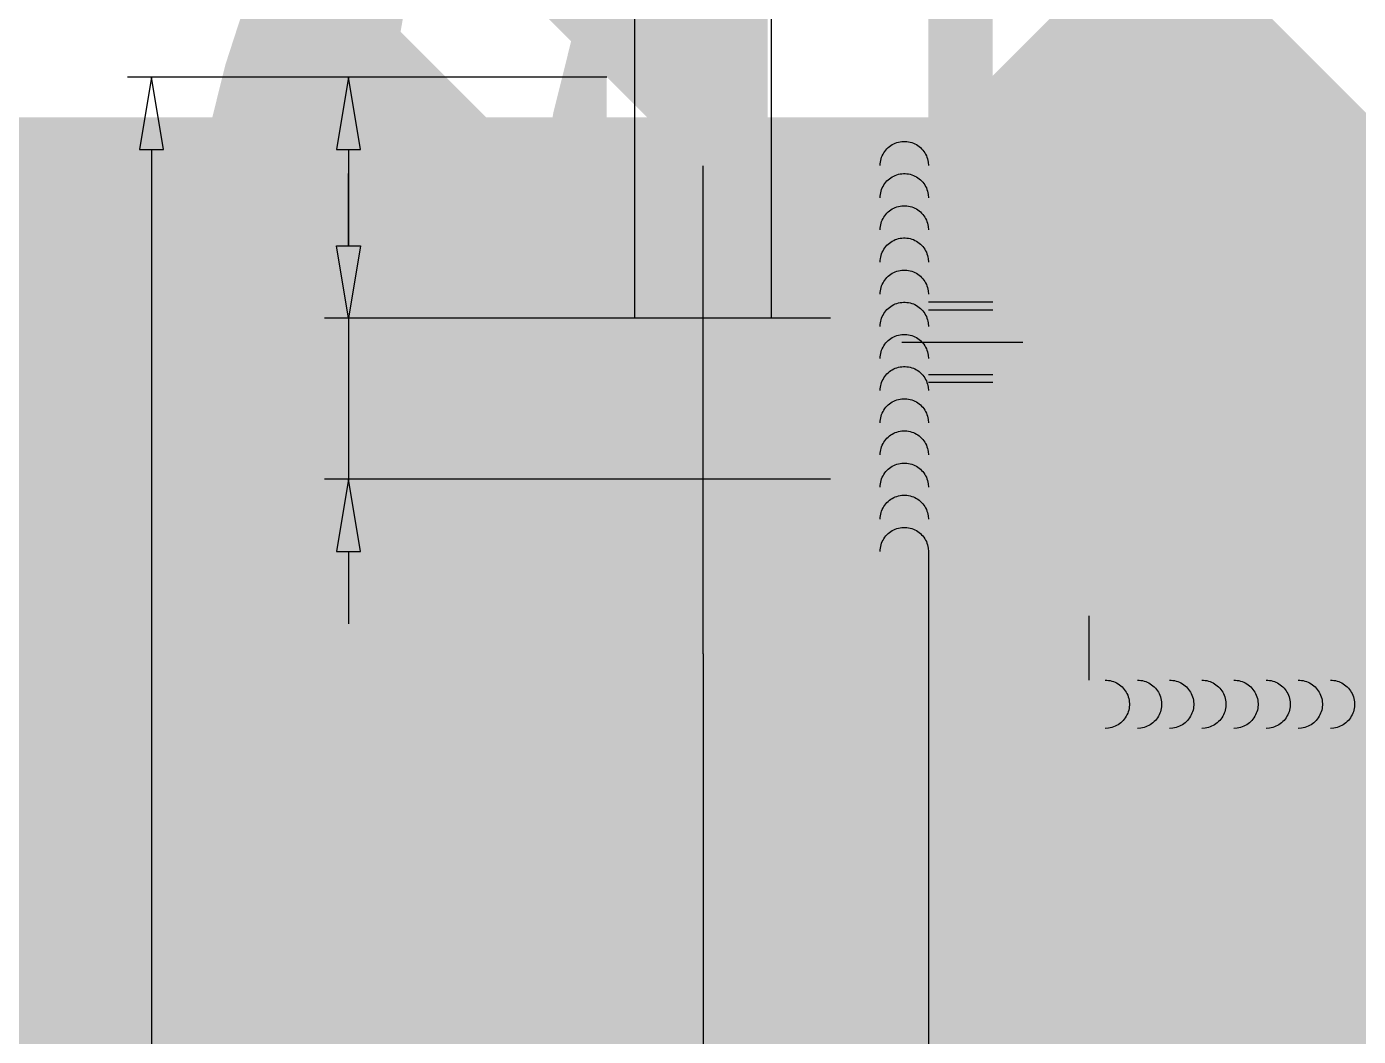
# Model space of a CAD drawing. Extents: x -0.42 to 4.47, y 1.12 to 4.63.
# Drawn here: x 0.091 to 0.605, y 3.556 to 3.946 of the extents above; entities that cross this region are included whole.
import ezdxf

# ---------------------------------------------------------------- set-up
doc = ezdxf.new("R2010")
doc.units = 0
doc.linetypes.add('1', pattern=[50.799999713897705, 31.75, -6.349999904632568, 6.349999904632568, -6.349999904632568])
doc.linetypes.add('2', pattern=[15, 12, -3])
doc.layers.get('0').update_dxf_attribs({"linetype": 'CONTINUOUS'})

msp = doc.modelspace()

# ---------------------------------------------------------------- linework, layer by layer
at = {"color": 7, "const_width": 1.4149999618530273}
for points in [[(0.3148207518125048, 3.926234479933015), (0.28376241604284047, 3.895176144163358)], [(0.998104138745127, 3.926234479933015), (0.3148207518125048, 3.926234479933015)], [(0.998104138745127, 3.926234479933015), (1.0291624745148056, 3.895176144163358)], [(0.4390540948911692, 3.910705312048279), (0.43905409489121183, 3.742990298892252)], [(0.4390540948911692, 3.910705312048279), (0.46390076350689924, 3.9107053120481936)], [(0.46390076350689924, 3.9107053120481936), (0.463900763506949, 3.742990298892167)], [(0.8490241270507752, 3.9107053120481936), (0.8490241270507752, 3.742990298892252)], [(0.8738707956665124, 3.9107053120481936), (0.8490241270507752, 3.9107053120481936)], [(0.8738707956664626, 3.9107053120481936), (0.8738707956665124, 3.742990298892252)], [(0.28376241604280494, 3.4914177791578425), (0.28376241604284047, 3.895176144163358)], [(1.0291624745149122, 3.491417779157871), (1.0291624745148056, 3.895176144163358)], [(0.3784903401402957, 3.8330594726241145), (0.37842603316322254, 3.8349010145856113), (0.378233420275194, 3.8367335847893003), (0.37791344633944135, 3.838548254981106), (0.3774676663816692, 3.8403361842845385), (0.3768982500329727, 3.8420886627044553), (0.37620797560592933, 3.8437971516688094), (0.37540020491800874, 3.8454533273471583), (0.37447887292471194, 3.8470491221180794), (0.37344846846689705, 3.848576760112593), (0.37231401057513835, 3.8500287986815067), (0.37108102773602525, 3.8513981661603367), (0.36975552531072964, 3.852678187786367), (0.36834396183930807, 3.8538626301280203), (0.36685321497829193, 3.8549457203375113), (0.36529054743818534, 3.8559221846562366), (0.3636635714400285, 3.856787263224618), (0.36198021317196094, 3.8575367426634557), (0.3602486750243017, 3.8581669708838433), (0.3584773926412339, 3.8586748778207607), (0.35667499456415186, 3.8590579887618617), (0.3548502628007171, 3.8593144376763178), (0.3530120870070519, 3.8594429775816224), (0.3511694224650981, 3.8594429775816224), (0.3493312466714329, 3.8593144376763178), (0.347506514907991, 3.8590579887618617), (0.34570411683091606, 3.8586748778207607), (0.3439328344478483, 3.8581669708838433), (0.34220129630018903, 3.8575367426634557), (0.3405179380321215, 3.856787263224618), (0.3388909620339646, 3.8559221846562366), (0.33732829449385804, 3.8549457203375113), (0.3358375476328419, 3.8538626301280203), (0.33442598416142033, 3.852678187786367), (0.3331004817361247, 3.8513981661603367), (0.3318674988970116, 3.8500287986815067), (0.3307330410052529, 3.848576760112593), (0.32970263654743803, 3.8470491221180794), (0.32878130455414123, 3.8454533273471583), (0.32797353386622063, 3.8437971516688094), (0.32728325943917724, 3.8420886627044553), (0.3267138430904808, 3.8403361842845385), (0.3262680631327086, 3.838548254981106), (0.32594808919695595, 3.8367335847893003), (0.32569116933185427, 3.8330594726241145)], [(0.9344345504168459, 3.833059472623276), (0.9344988573939119, 3.834901014584773), (0.9346914702819404, 3.836733584788462), (0.9350114442176931, 3.8385482549802674), (0.9354572241754653, 3.8403361842837), (0.9360266405241617, 3.842088662703617), (0.9367169149512051, 3.843797151667971), (0.9375246856391257, 3.84545332734632), (0.9384460176324225, 3.847049122117241), (0.9394764220902374, 3.8485767601117686), (0.9406108799819961, 3.8500287986806683), (0.9418438628211092, 3.8513981661594983), (0.9431693652464048, 3.8526781877855285), (0.9445809287178264, 3.853862630127182), (0.9460716755788425, 3.854945720336673), (0.9476343431189491, 3.8559221846554124), (0.949261319117106, 3.8567872632237794), (0.9509446773851735, 3.8575367426626173), (0.9526762155328328, 3.858166970883005), (0.9544474979159077, 3.8586748778199222), (0.9562498959929826, 3.8590579887610232), (0.9580746277564174, 3.8593144376754793), (0.9599128035500826, 3.859442977580784), (0.9617554680920364, 3.859442977580784), (0.9635936438857016, 3.8593144376754793), (0.9654183756491435, 3.8590579887610232), (0.9672207737262184, 3.8586748778199222), (0.9689920561092862, 3.858166970883005), (0.9707235942569454, 3.8575367426626173), (0.972406952525013, 3.8567872632237794), (0.9740339285231698, 3.8559221846554124), (0.9755965960632764, 3.854945720336673), (0.9770873429242926, 3.853862630127182), (0.9784989063957141, 3.8526781877855285), (0.9798244088210097, 3.8513981661594983), (0.9810573916601228, 3.8500287986806683), (0.9821918495518887, 3.8485767601117686), (0.9832222540096964, 3.847049122117241), (0.9841435860029932, 3.84545332734632), (0.9849513566909138, 3.843797151667971), (0.9856416311179572, 3.842088662703617), (0.9862110474666608, 3.8403361842837), (0.9866568274244258, 3.8385482549802674), (0.9869768013601785, 3.836733584788462), (0.9872337212252802, 3.833059472623276)], [(0.32569116933185427, 3.8330594726241145), (0.32569116933185427, 3.7709428010847716)], [(0.3784903401402957, 3.7709428010847716), (0.3784903401402957, 3.8330594726241145)], [(0.9344345504166753, 3.7709428010840043), (0.9344345504168459, 3.833059472623347)], [(0.9872337212252802, 3.833059472623191), (0.9872337212251097, 3.770942801083862)], [(0.463900763506949, 3.786471968969522), (0.43905409489125446, 3.7864719689693374)], [(0.8738707956665124, 3.786471968969252), (0.8490241270507752, 3.786471968969252)], [(0.3784903401402957, 3.7709428010847716), (0.37842603316322254, 3.769101259123275), (0.378233420275194, 3.7672686889195717), (0.37791344633944135, 3.7654540187277803), (0.3774676663816692, 3.7636660894243477), (0.3768982500329727, 3.761913611004431), (0.37620797560592933, 3.7602051220400767), (0.37540020491800874, 3.758548946361728), (0.37447887292471194, 3.756953151590807), (0.37344846846689705, 3.755425513596279), (0.37231401057513835, 3.7539734750273652), (0.37108102773602525, 3.7526041075485495), (0.36975552531072964, 3.751324085922519), (0.36834396183930807, 3.750139643580866), (0.36685321497829193, 3.749056553371375), (0.36529054743818534, 3.7480800890526353), (0.3636635714400285, 3.7472150104842683), (0.36198021317196094, 3.7464655310454305), (0.3602486750243017, 3.745835302825043), (0.3584773926412339, 3.7453273958881255), (0.35667499456415186, 3.7449442849470245), (0.3548502628007171, 3.7446878360325684), (0.3530120870070519, 3.744559296127264), (0.3511694224650981, 3.744559296127264), (0.3493312466714329, 3.7446878360325684), (0.347506514907991, 3.7449442849470245), (0.34570411683091606, 3.7453273958881255), (0.3439328344478483, 3.745835302825043), (0.34220129630018903, 3.7464655310454305), (0.3405179380321215, 3.7472150104842683), (0.3388909620339646, 3.7480800890526353), (0.33732829449385804, 3.749056553371375), (0.3358375476328419, 3.750139643580866), (0.33442598416142033, 3.751324085922519), (0.3331004817361247, 3.7526041075485495), (0.3318674988970116, 3.7539734750273652), (0.3307330410052529, 3.755425513596279), (0.32970263654743803, 3.756953151590807), (0.32878130455414123, 3.758548946361728), (0.32797353386622063, 3.7602051220400767), (0.32728325943917724, 3.761913611004431), (0.3267138430904808, 3.7636660894243477), (0.3262680631327086, 3.7654540187277803), (0.32594808919695595, 3.7672686889195717), (0.32569116933185427, 3.7709428010847716)], [(0.9344345504166753, 3.770942801083933), (0.9344988573937485, 3.7691012591224364), (0.9346914702817699, 3.7672686889187474), (0.9350114442175226, 3.765454018726942), (0.9354572241752948, 3.763666089423509), (0.9360266405239912, 3.7619136110035925), (0.9367169149510346, 3.7602051220392383), (0.9375246856389623, 3.7585489463608894), (0.938446017632252, 3.7569531515899683), (0.9394764220900669, 3.755425513595455), (0.9406108799818327, 3.753973475026541), (0.9418438628209387, 3.752604107547711), (0.9431693652462414, 3.7513240859216808), (0.9445809287176559, 3.7501396435800274), (0.946071675578672, 3.7490565533705364), (0.9476343431187857, 3.748080089051811), (0.9492613191169355, 3.74721501048343), (0.950944677385003, 3.746465531044592), (0.9526762155326622, 3.7458353028242044), (0.9544474979157371, 3.745327395887287), (0.9562498959928121, 3.744944284946186), (0.958074627756254, 3.74468783603173), (0.959912803549912, 3.7445592961264254), (0.9617554680918659, 3.7445592961264254), (0.963593643885531, 3.74468783603173), (0.9654183756489729, 3.744944284946186), (0.9672207737260479, 3.745327395887287), (0.9689920561091157, 3.7458353028242044), (0.9707235942567749, 3.746465531044592), (0.9724069525248424, 3.74721501048343), (0.9740339285229993, 3.748080089051811), (0.9755965960631059, 3.7490565533705364), (0.977087342924122, 3.7501396435800274), (0.9784989063955436, 3.7513240859216808), (0.9798244088208463, 3.752604107547711), (0.9810573916599523, 3.753973475026541), (0.9821918495517181, 3.755425513595455), (0.9832222540095259, 3.7569531515899683), (0.9841435860028227, 3.7585489463608894), (0.9849513566907433, 3.7602051220392383), (0.9856416311177867, 3.7619136110035925), (0.9862110474664902, 3.763666089423509), (0.9866568274242624, 3.765454018726942), (0.986976801360008, 3.7672686889187474), (0.9872337212251097, 3.770942801083933)], [(0.43905409489121183, 3.742990298892252), (0.43917514401557156, 3.739523867073629), (0.43953770788376545, 3.7360743228340993), (0.4401400122855179, 3.7326584734097565), (0.44097913081056817, 3.7292929586863437), (0.4420509700388777, 3.725994176039606), (0.44335031100800393, 3.7227781977708787), (0.4448708210609098, 3.7196606896533524), (0.4466050923513549, 3.716656842066641), (0.4485446773873534, 3.7137812885430748), (0.4506801275365575, 3.711048036161756), (0.4530010374555715, 3.708470404828546), (0.4554960984051135, 3.7060609532271798), (0.45815315748910024, 3.7038314136563173), (0.46095927096980915, 3.7017926564860915), (0.463900763506949, 3.6999546072233898), (0.46696330664941144, 3.698326222816249), (0.4701319810363671, 3.6969154383386496), (0.4733913460030905, 3.695729125523229), (0.47672552547768277, 3.6947730661036218), (0.48011827462499923, 3.6940519162710643), (0.48355306389210995, 3.693569185940717), (0.488747432122679, 3.693296961660792)], [(0.463900763506949, 3.742990298892167), (0.46396128806912174, 3.7412570829828553), (0.4641425700032187, 3.7395323108630834), (0.464443722204102, 3.737824386150919), (0.46486328146662714, 3.7361416287892126), (0.46539920108077837, 3.734492237465844), (0.46604887156534147, 3.732884248331473), (0.46680912659179796, 3.73132549427271), (0.4676762622370205, 3.729823570479354), (0.46864605475501975, 3.728385793717578), (0.46971377982961826, 3.727019167526919), (0.4708742347891217, 3.7257303518603067), (0.4721217652638927, 3.7245256260596307), (0.4734502948058932, 3.7234108562741994), (0.4748533515462441, 3.7223914776890865), (0.47632409781481044, 3.7214724530577286), (0.4778553693860488, 3.720658260854165), (0.4794397065795195, 3.7199528686153656), (0.4810693890628812, 3.7193597122076483), (0.48273647880017734, 3.7188816824978517), (0.4844328533738391, 3.718521107581566), (0.48615024800739803, 3.7182797424163994), (0.488747432122679, 3.7181436302764297)], [(0.8490241270507752, 3.742990298892252), (0.8489636024885954, 3.7412570829829406), (0.8487823205544984, 3.7395323108631686), (0.8484811683536222, 3.7378243861510043), (0.8480616090910971, 3.736141628789298), (0.8475256894769458, 3.734492237465929), (0.8468760189923827, 3.7328842483315725), (0.8461157639659262, 3.731325494272795), (0.8452486283207037, 3.7298235704794536), (0.8442788358027045, 3.7283857937176634), (0.843211110728106, 3.727019167527004), (0.8420506557686025, 3.725730351860406), (0.8408031252938244, 3.724525626059716), (0.839474595751831, 3.7234108562742847), (0.8380715390114801, 3.722391477689172), (0.8366007927429138, 3.721472453057828), (0.8350695211716754, 3.7206582608542504), (0.8334851839781976, 3.719952868615451), (0.8318555014948359, 3.7193597122077335), (0.8301884117575398, 3.718881682497937), (0.8284920371838851, 3.7185211075816653), (0.8267746425503262, 3.7182797424164846), (0.8241774584350452, 3.718143630276515)], [(0.8738707956665124, 3.742990298892252), (0.8737497465421526, 3.739523867073629), (0.8733871826739588, 3.7360743228340993), (0.8727848782721992, 3.7326584734097565), (0.871945759747156, 3.7292929586863437), (0.8708739205188465, 3.725994176039606), (0.8695745795497203, 3.7227781977708787), (0.8680540694968144, 3.7196606896533524), (0.8663197982063693, 3.716656842066641), (0.8643802131703708, 3.7137812885430748), (0.8622447630211667, 3.711048036161756), (0.8599238531021527, 3.708470404828546), (0.8574287921526107, 3.7060609532271798), (0.8547717330686169, 3.7038314136563173), (0.851965619587908, 3.7017926564860915), (0.8490241270507752, 3.6999546072233898), (0.8459615839083057, 3.698326222816249), (0.8427929095213571, 3.6969154383386496), (0.8395335445546337, 3.695729125523229), (0.8361993650800414, 3.6947730661036218), (0.8328066159327179, 3.6940519162710643), (0.8293718266656143, 3.693569185940717), (0.8241774584350452, 3.693296961660792)], [(0.824177458435102, 3.718143630276515), (0.48874743212272165, 3.7181436302764155)], [(0.8241774584351447, 3.693296961660792), (0.4887474321227572, 3.693296961660792)], [(0.3769374233517979, 3.3982427718488566), (0.28376241604280494, 3.4914177791578425)], [(0.9359874672059334, 3.398242771848871), (1.0291624745149122, 3.491417779157871)], [(0.9359874672059334, 3.398242771848871), (0.3769374233517979, 3.3982427718488566)]]:
    msp.add_lwpolyline(points, dxfattribs=at)
at = {"color": 5}
for points in [[(0.32569116933185427, 3.8330594726241145), (0.32569116933185427, 3.98465107476396)], [(0.3784903401402957, 3.8330594726241145), (0.3784903401402957, 3.98465107476396)], [(0.3148207518125048, 3.926234479933015), (0.12961764184761648, 3.926234479933015)], [(0.1342763922130672, 3.898281977740325), (0.14359389294396863, 3.898281977740325), (0.1389351425785179, 3.926234479933015), (0.1389351425785179, 3.926234479933015), (0.1342763922130672, 3.898281977740325)], [(0.3148207518125048, 3.926234479933015), (0.20573358679604326, 3.926234479933015)], [(0.21039233716149397, 3.898281977740325), (0.2197098378923954, 3.898281977740325), (0.21505108752694468, 3.926234479933015), (0.21505108752694468, 3.926234479933015), (0.21039233716149397, 3.898281977740325)], [(0.4204190934294232, 3.8920703105869876), (0.42044179014023797, 3.89272026657612), (0.42050977068040396, 3.8933670560516163), (0.4206227033110963, 3.894007527911228), (0.4207800378494255, 3.894638561783026), (0.4209810071493649, 3.895257083621857), (0.4212246337662009, 3.895860079639803), (0.42150972921599816, 3.8964446123192857), (0.42183490508295307, 3.8970078337417817), (0.4221985774623249, 3.8975470000274584), (0.42259897436530025, 3.8980594846638326), (0.4230341453453619, 3.8985427903536873), (0.42350196890315317, 3.8989945630843152), (0.42400016803676976, 3.8994126013836024), (0.4245263139441633, 3.899794868908387), (0.4250778437948739, 3.9001395025897807), (0.4256520707266489, 3.9004448244809993), (0.4262461968039588, 3.9007093469407863), (0.42685732801290044, 3.900931780038306), (0.42748248666438826, 3.9011110419199753), (0.428118627129507, 3.9012462573284523), (0.428762650093951, 3.9013367687100384), (0.4294114180851025, 3.90138213547408), (0.4300617702355467, 3.90138213547408), (0.43071053822669825, 3.9013367687100384), (0.43135456119113513, 3.9012462573284523), (0.43199070165626097, 3.9011110419199753), (0.4326158603077488, 3.900931780038306), (0.4332269915166904, 3.9007093469407863), (0.4338211175940003, 3.9004448244809993), (0.43439534452577533, 3.9001395025897807), (0.43494687437648594, 3.899794868908387), (0.43547302028387236, 3.8994126013836024), (0.43597121941748895, 3.8989945630843152), (0.43643904297528735, 3.8985427903536873), (0.4368742139553419, 3.8980594846638326), (0.4372746108583172, 3.8975470000274584), (0.43763828323768905, 3.8970078337417817), (0.43796345910465106, 3.8964446123192857), (0.43824855455444833, 3.895860079639803), (0.4384921811712772, 3.895257083621857), (0.4386931504712237, 3.894638561783026), (0.4388504850095458, 3.894007527911228), (0.43896341764023816, 3.8933670560516163), (0.43905409489122604, 3.8920703105869876)], [(0.1389351425785179, 3.898281977740325), (0.1389351425785179, 3.426195274041561)], [(0.21505108752694468, 3.898281977740325), (0.21505108752694468, 3.8610119748168046)], [(0.21505108752694468, 3.8610119748168046), (0.21505108752694468, 3.888964477009509)], [(0.4204190934294232, 3.879646976279119), (0.42044179014023797, 3.8802969322682515), (0.42050977068040396, 3.8809437217437477), (0.4206227033110963, 3.8815841936033735), (0.4207800378494255, 3.8822152274751716), (0.4209810071493649, 3.8828337493139884), (0.4212246337662009, 3.8834367453319345), (0.42150972921599816, 3.884021278011417), (0.42183490508295307, 3.8845844994339274), (0.4221985774623249, 3.88512366571959), (0.42259897436530025, 3.885636150355964), (0.4230341453453619, 3.8861194560458188), (0.42350196890315317, 3.8865712287764467), (0.42400016803676976, 3.886989267075734), (0.4245263139441633, 3.8873715346005184), (0.4250778437948739, 3.887716168281912), (0.4256520707266489, 3.8880214901731307), (0.4262461968039588, 3.8882860126329177), (0.42685732801290044, 3.8885084457304515), (0.42748248666438826, 3.8886877076121067), (0.428118627129507, 3.888822923020598), (0.428762650093951, 3.88891343440217), (0.4294114180851025, 3.8889588011662113), (0.4300617702355467, 3.8889588011662113), (0.43071053822669825, 3.88891343440217), (0.43135456119113513, 3.888822923020598), (0.43199070165626097, 3.8886877076121067), (0.4326158603077488, 3.8885084457304515), (0.4332269915166904, 3.8882860126329177), (0.4338211175940003, 3.8880214901731307), (0.43439534452577533, 3.887716168281912), (0.43494687437648594, 3.8873715346005184), (0.43547302028387236, 3.886989267075734), (0.43597121941748895, 3.8865712287764467), (0.43643904297528735, 3.8861194560458188), (0.4368742139553419, 3.885636150355964), (0.4372746108583172, 3.88512366571959), (0.43763828323768905, 3.8845844994339274), (0.43796345910465106, 3.884021278011417), (0.43824855455444833, 3.8834367453319345), (0.4384921811712772, 3.8828337493139884), (0.4386931504712237, 3.8822152274751716), (0.4388504850095458, 3.8815841936033735), (0.43896341764023816, 3.8809437217437477), (0.43905409489122604, 3.879646976279119)], [(0.4204190934294232, 3.8672236419712505), (0.42044179014023797, 3.867873597960383), (0.42050977068040396, 3.868520387435879), (0.4206227033110963, 3.869160859295505), (0.4207800378494255, 3.869791893167303), (0.4209810071493649, 3.87041041500612), (0.4212246337662009, 3.871013411024066), (0.42150972921599816, 3.8715979437035486), (0.42183490508295307, 3.872161165126059), (0.4221985774623249, 3.872700331411721), (0.42259897436530025, 3.8732128160480954), (0.4230341453453619, 3.87369612173795), (0.42350196890315317, 3.874147894468578), (0.42400016803676976, 3.874565932767865), (0.4245263139441633, 3.87494820029265), (0.4250778437948739, 3.8752928339740436), (0.4256520707266489, 3.875598155865262), (0.4262461968039588, 3.875862678325049), (0.42685732801290044, 3.876085111422583), (0.42748248666438826, 3.876264373304238), (0.428118627129507, 3.8763995887127294), (0.428762650093951, 3.8764901000943013), (0.4294114180851025, 3.8765354668583427), (0.4300617702355467, 3.8765354668583427), (0.43071053822669825, 3.8764901000943013), (0.43135456119113513, 3.8763995887127294), (0.43199070165626097, 3.876264373304238), (0.4326158603077488, 3.876085111422583), (0.4332269915166904, 3.875862678325049), (0.4338211175940003, 3.875598155865262), (0.43439534452577533, 3.8752928339740436), (0.43494687437648594, 3.87494820029265), (0.43547302028387236, 3.874565932767865), (0.43597121941748895, 3.874147894468578), (0.43643904297528735, 3.87369612173795), (0.4368742139553419, 3.8732128160480954), (0.4372746108583172, 3.872700331411721), (0.43763828323768905, 3.872161165126059), (0.43796345910465106, 3.8715979437035486), (0.43824855455444833, 3.871013411024066), (0.4384921811712772, 3.87041041500612), (0.4386931504712237, 3.869791893167303), (0.4388504850095458, 3.869160859295505), (0.43896341764023816, 3.868520387435879), (0.43905409489122604, 3.8672236419712505)], [(0.4204190934294232, 3.854800307663382), (0.42044179014023797, 3.8554502636525143), (0.42050977068040396, 3.8560970531280105), (0.4206227033110963, 3.8567375249876363), (0.4207800378494255, 3.8573685588594344), (0.4209810071493649, 3.8579870806982512), (0.4212246337662009, 3.8585900767161974), (0.42150972921599816, 3.85917460939568), (0.42183490508295307, 3.85973783081819), (0.4221985774623249, 3.8602769971038526), (0.42259897436530025, 3.860789481740227), (0.4230341453453619, 3.8612727874300816), (0.42350196890315317, 3.8617245601607095), (0.42400016803676976, 3.8621425984599966), (0.4245263139441633, 3.8625248659847813), (0.4250778437948739, 3.862869499666175), (0.4256520707266489, 3.8631748215573936), (0.4262461968039588, 3.8634393440171806), (0.42685732801290044, 3.8636617771147144), (0.42748248666438826, 3.8638410389963695), (0.428118627129507, 3.863976254404861), (0.428762650093951, 3.8640667657864327), (0.4294114180851025, 3.8641121325504884), (0.4300617702355467, 3.8641121325504884), (0.43071053822669825, 3.8640667657864327), (0.43135456119113513, 3.863976254404861), (0.43199070165626097, 3.8638410389963695), (0.4326158603077488, 3.8636617771147144), (0.4332269915166904, 3.8634393440171806), (0.4338211175940003, 3.8631748215573936), (0.43439534452577533, 3.862869499666175), (0.43494687437648594, 3.8625248659847813), (0.43547302028387236, 3.8621425984599966), (0.43597121941748895, 3.8617245601607095), (0.43643904297528735, 3.8612727874300816), (0.4368742139553419, 3.860789481740227), (0.4372746108583172, 3.8602769971038526), (0.43763828323768905, 3.85973783081819), (0.43796345910465106, 3.85917460939568), (0.43824855455444833, 3.8585900767161974), (0.4384921811712772, 3.8579870806982512), (0.4386931504712237, 3.8573685588594344), (0.4388504850095458, 3.8567375249876363), (0.43896341764023816, 3.8560970531280105), (0.43905409489122604, 3.854800307663382)], [(0.21039233716149397, 3.8610119748168046), (0.2197098378923954, 3.8610119748168046), (0.21505108752694468, 3.8330594726241145), (0.21505108752694468, 3.8330594726241145), (0.21039233716149397, 3.8610119748168046)], [(0.21039233716149397, 3.8610119748168046), (0.2197098378923954, 3.8610119748168046), (0.21505108752694468, 3.8330594726241145), (0.21505108752694468, 3.8330594726241145), (0.21039233716149397, 3.8610119748168046)], [(0.4204190934294232, 3.8423769733555133), (0.42044179014023797, 3.8430269293446457), (0.42050977068040396, 3.843673718820142), (0.4206227033110963, 3.8443141906797678), (0.4207800378494255, 3.844945224551566), (0.4209810071493649, 3.8455637463903827), (0.4212246337662009, 3.846166742408343), (0.42150972921599816, 3.8467512750878115), (0.42183490508295307, 3.8473144965103216), (0.4221985774623249, 3.847853662795984), (0.42259897436530025, 3.8483661474323583), (0.4230341453453619, 3.848849453122213), (0.42350196890315317, 3.849301225852841), (0.42400016803676976, 3.849719264152128), (0.4245263139441633, 3.8501015316769127), (0.4250778437948739, 3.8504461653583064), (0.4256520707266489, 3.850751487249525), (0.4262461968039588, 3.851016009709312), (0.42685732801290044, 3.851238442806846), (0.42748248666438826, 3.851417704688515), (0.428118627129507, 3.8515529200969922), (0.428762650093951, 3.851643431478564), (0.4294114180851025, 3.85168879824262), (0.4300617702355467, 3.85168879824262), (0.43071053822669825, 3.851643431478564), (0.43135456119113513, 3.8515529200969922), (0.43199070165626097, 3.851417704688515), (0.4326158603077488, 3.851238442806846), (0.4332269915166904, 3.851016009709312), (0.4338211175940003, 3.850751487249525), (0.43439534452577533, 3.8504461653583064), (0.43494687437648594, 3.8501015316769127), (0.43547302028387236, 3.849719264152128), (0.43597121941748895, 3.849301225852841), (0.43643904297528735, 3.848849453122213), (0.4368742139553419, 3.8483661474323583), (0.4372746108583172, 3.847853662795984), (0.43763828323768905, 3.8473144965103216), (0.43796345910465106, 3.8467512750878115), (0.43824855455444833, 3.846166742408343), (0.4384921811712772, 3.8455637463903827), (0.4386931504712237, 3.844945224551566), (0.4388504850095458, 3.8443141906797678), (0.43896341764023816, 3.843673718820142), (0.43905409489122604, 3.8423769733555133)], [(0.4204190934294232, 3.8299536390476447), (0.42044179014023797, 3.830603595036777), (0.42050977068040396, 3.8312503845122734), (0.4206227033110963, 3.831890856371899), (0.4207800378494255, 3.8325218902436973), (0.4209810071493649, 3.8331404120825283), (0.4212246337662009, 3.8337434081004744), (0.42150972921599816, 3.834327940779943), (0.42183490508295307, 3.834891162202453), (0.4221985774623249, 3.8354303284881155), (0.42259897436530025, 3.8359428131244897), (0.4230341453453619, 3.8364261188143445), (0.42350196890315317, 3.8368778915449724), (0.42400016803676976, 3.8372959298442595), (0.4245263139441633, 3.837678197369044), (0.4250778437948739, 3.838022831050438), (0.4256520707266489, 3.8383281529416564), (0.4262461968039588, 3.8385926754014577), (0.42685732801290044, 3.8388151084989772), (0.42748248666438826, 3.8389943703806466), (0.428118627129507, 3.8391295857891237), (0.428762650093951, 3.8392200971706956), (0.4294114180851025, 3.839265463934751), (0.4300617702355467, 3.839265463934751), (0.43071053822669825, 3.8392200971706956), (0.43135456119113513, 3.8391295857891237), (0.43199070165626097, 3.8389943703806466), (0.4326158603077488, 3.8388151084989772), (0.4332269915166904, 3.8385926754014577), (0.4338211175940003, 3.8383281529416564), (0.43439534452577533, 3.838022831050438), (0.43494687437648594, 3.837678197369044), (0.43547302028387236, 3.8372959298442595), (0.43597121941748895, 3.8368778915449724), (0.43643904297528735, 3.8364261188143445), (0.4368742139553419, 3.8359428131244897), (0.4372746108583172, 3.8354303284881155), (0.43763828323768905, 3.834891162202453), (0.43796345910465106, 3.834327940779943), (0.43824855455444833, 3.8337434081004744), (0.4384921811712772, 3.8331404120825283), (0.4386931504712237, 3.8325218902436973), (0.4388504850095458, 3.831890856371899), (0.43896341764023816, 3.8312503845122734), (0.43905409489122604, 3.8299536390476447)], [(0.30288959378366087, 3.8330594726241145), (0.20573358679604326, 3.8330594726241145)], [(0.30288959378366087, 3.8330594726241145), (0.20573358679604326, 3.8330594726241145)], [(0.21505108752694468, 3.8330594726241145), (0.21505108752694468, 3.7709428010847716)], [(0.4204190934294232, 3.8175303047397904), (0.42044179014023797, 3.818180260728923), (0.42050977068040396, 3.818827050204405), (0.4206227033110963, 3.8194675220640306), (0.4207800378494255, 3.8200985559358287), (0.4209810071493649, 3.8207170777746597), (0.4212246337662009, 3.821320073792606), (0.42150972921599816, 3.8219046064720743), (0.42183490508295307, 3.8224678278945845), (0.4221985774623249, 3.823006994180261), (0.42259897436530025, 3.8235194788166353), (0.4230341453453619, 3.82400278450649), (0.42350196890315317, 3.824454557237104), (0.42400016803676976, 3.824872595536405), (0.4245263139441633, 3.82525486306119), (0.4250778437948739, 3.8255994967425693), (0.4256520707266489, 3.825904818633788), (0.4262461968039588, 3.826169341093589), (0.42685732801290044, 3.8263917741911087), (0.42748248666438826, 3.826571036072778), (0.428118627129507, 3.826706251481255), (0.428762650093951, 3.826796762862827), (0.4294114180851025, 3.8268421296268826), (0.4300617702355467, 3.8268421296268826), (0.43071053822669825, 3.826796762862827), (0.43135456119113513, 3.826706251481255), (0.43199070165626097, 3.826571036072778), (0.4326158603077488, 3.8263917741911087), (0.4332269915166904, 3.826169341093589), (0.4338211175940003, 3.825904818633788), (0.43439534452577533, 3.8255994967425693), (0.43494687437648594, 3.82525486306119), (0.43547302028387236, 3.824872595536405), (0.43597121941748895, 3.824454557237104), (0.43643904297528735, 3.82400278450649), (0.4368742139553419, 3.8235194788166353), (0.4372746108583172, 3.823006994180261), (0.43763828323768905, 3.8224678278945845), (0.43796345910465106, 3.8219046064720743), (0.43824855455444833, 3.821320073792606), (0.4384921811712772, 3.8207170777746597), (0.4386931504712237, 3.8200985559358287), (0.4388504850095458, 3.8194675220640306), (0.43896341764023816, 3.818827050204405), (0.43905409489122604, 3.8175303047397904)], [(0.4204190934294232, 3.805106970431922), (0.42044179014023797, 3.8057569264210542), (0.42050977068040396, 3.8064037158965363), (0.4206227033110963, 3.807044187756162), (0.4207800378494255, 3.80767522162796), (0.4209810071493649, 3.808293743466791), (0.4212246337662009, 3.8088967394847373), (0.42150972921599816, 3.8094812721642057), (0.42183490508295307, 3.810044493586716), (0.4221985774623249, 3.8105836598723926), (0.42259897436530025, 3.8110961445087668), (0.4230341453453619, 3.8115794501986215), (0.42350196890315317, 3.8120312229292352), (0.42400016803676976, 3.8124492612285366), (0.4245263139441633, 3.812831528753321), (0.4250778437948739, 3.8131761624347007), (0.4256520707266489, 3.8134814843259193), (0.4262461968039588, 3.8137460067857205), (0.42685732801290044, 3.81396843988324), (0.42748248666438826, 3.8141477017649095), (0.428118627129507, 3.8142829171733865), (0.428762650093951, 3.8143734285549584), (0.4294114180851025, 3.814418795319014), (0.4300617702355467, 3.814418795319014), (0.43071053822669825, 3.8143734285549584), (0.43135456119113513, 3.8142829171733865), (0.43199070165626097, 3.8141477017649095), (0.4326158603077488, 3.81396843988324), (0.4332269915166904, 3.8137460067857205), (0.4338211175940003, 3.8134814843259193), (0.43439534452577533, 3.8131761624347007), (0.43494687437648594, 3.812831528753321), (0.43547302028387236, 3.8124492612285366), (0.43597121941748895, 3.8120312229292352), (0.43643904297528735, 3.8115794501986215), (0.4368742139553419, 3.8110961445087668), (0.4372746108583172, 3.8105836598723926), (0.43763828323768905, 3.810044493586716), (0.43796345910465106, 3.8094812721642057), (0.43824855455444833, 3.8088967394847373), (0.4384921811712772, 3.808293743466791), (0.4386931504712237, 3.80767522162796), (0.4388504850095458, 3.807044187756162), (0.43896341764023816, 3.8064037158965363), (0.43905409489122604, 3.805106970431922)], [(0.4204190934294232, 3.7926836361240532), (0.42044179014023797, 3.7933335921131857), (0.42050977068040396, 3.7939803815886677), (0.4206227033110963, 3.7946208534482935), (0.4207800378494255, 3.7952518873200916), (0.4209810071493649, 3.7958704091589226), (0.4212246337662009, 3.7964734051768687), (0.42150972921599816, 3.7970579378563514), (0.42183490508295307, 3.7976211592788474), (0.4221985774623249, 3.798160325564524), (0.42259897436530025, 3.798672810200898), (0.4230341453453619, 3.799156115890753), (0.42350196890315317, 3.7996078886213667), (0.42400016803676976, 3.800025926920668), (0.4245263139441633, 3.8004081944454526), (0.4250778437948739, 3.8007528281268463), (0.4256520707266489, 3.8010581500180507), (0.4262461968039588, 3.801322672477852), (0.42685732801290044, 3.8015451055753715), (0.42748248666438826, 3.801724367457041), (0.428118627129507, 3.801859582865518), (0.428762650093951, 3.80195009424709), (0.4294114180851025, 3.8019954610111455), (0.4300617702355467, 3.8019954610111455), (0.43071053822669825, 3.80195009424709), (0.43135456119113513, 3.801859582865518), (0.43199070165626097, 3.801724367457041), (0.4326158603077488, 3.8015451055753715), (0.4332269915166904, 3.801322672477852), (0.4338211175940003, 3.8010581500180507), (0.43439534452577533, 3.8007528281268463), (0.43494687437648594, 3.8004081944454526), (0.43547302028387236, 3.800025926920668), (0.43597121941748895, 3.7996078886213667), (0.43643904297528735, 3.799156115890753), (0.4368742139553419, 3.798672810200898), (0.4372746108583172, 3.798160325564524), (0.43763828323768905, 3.7976211592788474), (0.43796345910465106, 3.7970579378563514), (0.43824855455444833, 3.7964734051768687), (0.4384921811712772, 3.7958704091589226), (0.4386931504712237, 3.7952518873200916), (0.4388504850095458, 3.7946208534482935), (0.43896341764023816, 3.7939803815886677), (0.43905409489122604, 3.7926836361240532)], [(0.4204190934294232, 3.7802603018161847), (0.42044179014023797, 3.780910257805317), (0.42050977068040396, 3.7815570472808133), (0.4206227033110963, 3.782197519140425), (0.4207800378494255, 3.782828553012223), (0.4209810071493649, 3.783447074851054), (0.4212246337662009, 3.784050070869), (0.42150972921599816, 3.784634603548483), (0.42183490508295307, 3.785197824970979), (0.4221985774623249, 3.7857369912566554), (0.42259897436530025, 3.7862494758930296), (0.4230341453453619, 3.7867327815828844), (0.42350196890315317, 3.7871845543135123), (0.42400016803676976, 3.7876025926127994), (0.4245263139441633, 3.787984860137584), (0.4250778437948739, 3.7883294938189778), (0.4256520707266489, 3.7886348157101963), (0.4262461968039588, 3.7888993381699834), (0.42685732801290044, 3.789121771267503), (0.42748248666438826, 3.7893010331491723), (0.428118627129507, 3.7894362485576494), (0.428762650093951, 3.7895267599392355), (0.4294114180851025, 3.789572126703277), (0.4300617702355467, 3.789572126703277), (0.43071053822669825, 3.7895267599392355), (0.43135456119113513, 3.7894362485576494), (0.43199070165626097, 3.7893010331491723), (0.4326158603077488, 3.789121771267503), (0.4332269915166904, 3.7888993381699834), (0.4338211175940003, 3.7886348157101963), (0.43439534452577533, 3.7883294938189778), (0.43494687437648594, 3.787984860137584), (0.43547302028387236, 3.7876025926127994), (0.43597121941748895, 3.7871845543135123), (0.43643904297528735, 3.7867327815828844), (0.4368742139553419, 3.7862494758930296), (0.4372746108583172, 3.7857369912566554), (0.43763828323768905, 3.785197824970979), (0.43796345910465106, 3.784634603548483), (0.43824855455444833, 3.784050070869), (0.4384921811712772, 3.783447074851054), (0.4386931504712237, 3.782828553012223), (0.4388504850095458, 3.782197519140425), (0.43896341764023816, 3.7815570472808133), (0.43905409489122604, 3.7802603018161847)], [(0.4204190934294232, 3.767836967508316), (0.42044179014023797, 3.7684869234974485), (0.42050977068040396, 3.7691337129729447), (0.4206227033110963, 3.7697741848325705), (0.4207800378494255, 3.7704052187043686), (0.4209810071493649, 3.7710237405431855), (0.4212246337662009, 3.7716267365611316), (0.42150972921599816, 3.7722112692406142), (0.42183490508295307, 3.7727744906631244), (0.4221985774623249, 3.773313656948787), (0.42259897436530025, 3.773826141585161), (0.4230341453453619, 3.774309447275016), (0.42350196890315317, 3.7747612200056437), (0.42400016803676976, 3.775179258304931), (0.4245263139441633, 3.7755615258297155), (0.4250778437948739, 3.775906159511109), (0.4256520707266489, 3.7762114814023278), (0.4262461968039588, 3.776476003862115), (0.42685732801290044, 3.7766984369596486), (0.42748248666438826, 3.7768776988413038), (0.428118627129507, 3.777012914249795), (0.428762650093951, 3.777103425631367), (0.4294114180851025, 3.7771487923954083), (0.4300617702355467, 3.7771487923954083), (0.43071053822669825, 3.777103425631367), (0.43135456119113513, 3.777012914249795), (0.43199070165626097, 3.7768776988413038), (0.4326158603077488, 3.7766984369596486), (0.4332269915166904, 3.776476003862115), (0.4338211175940003, 3.7762114814023278), (0.43439534452577533, 3.775906159511109), (0.43494687437648594, 3.7755615258297155), (0.43547302028387236, 3.775179258304931), (0.43597121941748895, 3.7747612200056437), (0.43643904297528735, 3.774309447275016), (0.4368742139553419, 3.773826141585161), (0.4372746108583172, 3.773313656948787), (0.43763828323768905, 3.7727744906631244), (0.43796345910465106, 3.7722112692406142), (0.43824855455444833, 3.7716267365611316), (0.4384921811712772, 3.7710237405431855), (0.4386931504712237, 3.7704052187043686), (0.4388504850095458, 3.7697741848325705), (0.43896341764023816, 3.7691337129729447), (0.43905409489122604, 3.767836967508316)], [(0.30288959378366087, 3.7709428010847716), (0.20573358679604326, 3.7709428010847716)], [(0.21039233716149397, 3.7429902988920674), (0.2197098378923954, 3.7429902988920674), (0.21505108752694468, 3.7709428010847716), (0.21505108752694468, 3.7709428010847716), (0.21039233716149397, 3.7429902988920674)], [(0.4204190934294232, 3.7554136332004475), (0.42044179014023797, 3.75606358918958), (0.42050977068040396, 3.756710378665076), (0.4206227033110963, 3.757350850524702), (0.4207800378494255, 3.7579818843965), (0.4209810071493649, 3.758600406235317), (0.4212246337662009, 3.759203402253263), (0.42150972921599816, 3.7597879349327457), (0.42183490508295307, 3.760351156355256), (0.4221985774623249, 3.7608903226409183), (0.42259897436530025, 3.7614028072772925), (0.4230341453453619, 3.7618861129671473), (0.42350196890315317, 3.762337885697775), (0.42400016803676976, 3.7627559239970623), (0.4245263139441633, 3.763138191521847), (0.4250778437948739, 3.7634828252032406), (0.4256520707266489, 3.763788147094459), (0.4262461968039588, 3.7640526695542462), (0.42685732801290044, 3.76427510265178), (0.42748248666438826, 3.764454364533435), (0.428118627129507, 3.7645895799419264), (0.428762650093951, 3.7646800913234983), (0.4294114180851025, 3.7647254580875398), (0.4300617702355467, 3.7647254580875398), (0.43071053822669825, 3.7646800913234983), (0.43135456119113513, 3.7645895799419264), (0.43199070165626097, 3.764454364533435), (0.4326158603077488, 3.76427510265178), (0.4332269915166904, 3.7640526695542462), (0.4338211175940003, 3.763788147094459), (0.43439534452577533, 3.7634828252032406), (0.43494687437648594, 3.763138191521847), (0.43547302028387236, 3.7627559239970623), (0.43597121941748895, 3.762337885697775), (0.43643904297528735, 3.7618861129671473), (0.4368742139553419, 3.7614028072772925), (0.4372746108583172, 3.7608903226409183), (0.43763828323768905, 3.760351156355256), (0.43796345910465106, 3.7597879349327457), (0.43824855455444833, 3.759203402253263), (0.4384921811712772, 3.758600406235317), (0.4386931504712237, 3.7579818843965), (0.4388504850095458, 3.757350850524702), (0.43896341764023816, 3.756710378665076), (0.43905409489122604, 3.7554136332004475)], [(0.4204190934294232, 3.742990298892579), (0.42044179014023797, 3.7436402548817114), (0.42050977068040396, 3.7442870443572076), (0.4206227033110963, 3.7449275162168334), (0.4207800378494255, 3.7455585500886315), (0.4209810071493649, 3.7461770719274483), (0.4212246337662009, 3.7467800679453944), (0.42150972921599816, 3.747364600624877), (0.42183490508295307, 3.7479278220473873), (0.4221985774623249, 3.7484669883330497), (0.42259897436530025, 3.748979472969424), (0.4230341453453619, 3.7494627786592787), (0.42350196890315317, 3.7499145513899066), (0.42400016803676976, 3.7503325896891937), (0.4245263139441633, 3.7507148572139783), (0.4250778437948739, 3.751059490895372), (0.4256520707266489, 3.7513648127865906), (0.4262461968039588, 3.7516293352463777), (0.42685732801290044, 3.7518517683439114), (0.42748248666438826, 3.7520310302255666), (0.428118627129507, 3.752166245634058), (0.428762650093951, 3.7522567570156298), (0.4294114180851025, 3.7523021237796854), (0.4300617702355467, 3.7523021237796854), (0.43071053822669825, 3.7522567570156298), (0.43135456119113513, 3.752166245634058), (0.43199070165626097, 3.7520310302255666), (0.4326158603077488, 3.7518517683439114), (0.4332269915166904, 3.7516293352463777), (0.4338211175940003, 3.7513648127865906), (0.43439534452577533, 3.751059490895372), (0.43494687437648594, 3.7507148572139783), (0.43547302028387236, 3.7503325896891937), (0.43597121941748895, 3.7499145513899066), (0.43643904297528735, 3.7494627786592787), (0.4368742139553419, 3.748979472969424), (0.4372746108583172, 3.7484669883330497), (0.43763828323768905, 3.7479278220473873), (0.43796345910465106, 3.747364600624877), (0.43824855455444833, 3.7467800679453944), (0.4384921811712772, 3.7461770719274483), (0.4386931504712237, 3.7455585500886315), (0.4388504850095458, 3.7449275162168334), (0.43896341764023816, 3.7442870443572076), (0.43905409489122604, 3.742990298892579)], [(0.21505108752694468, 3.7429902988920674), (0.21505108752694468, 3.7150377966993773)], [(0.43905409489121183, 3.742990298892252), (0.43905409489121183, 3.2656587216201842)], [(0.352090754736075, 3.7033916819525388), (0.352090754736075, 3.2037222277842687)], [(0.5073824335845458, 3.693296961660465), (0.5080323895736782, 3.6932742649496504), (0.5086791790491745, 3.6932062844094844), (0.5093196509087932, 3.693093351778799), (0.5099506847805912, 3.69293601724047), (0.5105692066194223, 3.6927350479405305), (0.5111722026373684, 3.6924914213236946), (0.511756735316844, 3.6922063258738973), (0.512319956739347, 3.6918811500069353), (0.5128591230250166, 3.6915174776275705), (0.5133716076613908, 3.691117080724595), (0.5138549133512456, 3.6906819097445265), (0.5143066860818735, 3.6902140861867423), (0.5147247243811606, 3.6897158870531257), (0.5151069919059452, 3.6891897411457393), (0.5154516255873389, 3.6886382112950145), (0.5157569474785575, 3.6880639843632395), (0.5160214699383516, 3.6874698582859367), (0.5162439030358712, 3.686858727076995), (0.5164231649175406, 3.686233568425507), (0.5165583803260176, 3.6855974279603885), (0.5166488917075966, 3.6849534049959374), (0.5166942584716452, 3.684304637004786), (0.5166942584716452, 3.6836542848543417), (0.5166488917075966, 3.6830055168632043), (0.5165583803260176, 3.6823614938987532), (0.5164231649175406, 3.6817253534336345), (0.5162439030358712, 3.6811001947821467), (0.5160214699383516, 3.680489063573205), (0.5157569474785575, 3.679894937495888), (0.5154516255873389, 3.679320710564113), (0.5151069919059452, 3.6787691807134024), (0.5147247243811606, 3.678243034806016), (0.5143066860818735, 3.6777448356723994), (0.5138549133512456, 3.677277012114615), (0.5133716076613908, 3.6768418411345465), (0.5128591230250166, 3.676441444231571), (0.512319956739347, 3.6760777718522064), (0.511756735316844, 3.6757525959852444), (0.5111722026373684, 3.675467500535447), (0.5105692066194223, 3.675223873918611), (0.5099506847805912, 3.6750229046186718), (0.5093196509087932, 3.6748655700803425), (0.5086791790491745, 3.6747526374496573), (0.5073824335845458, 3.6746619601986623)], [(0.5198057678924144, 3.693296961660465), (0.5204557238815468, 3.6932742649496504), (0.521102513357036, 3.6932062844094844), (0.5217429852166617, 3.693093351778799), (0.5223740190884598, 3.69293601724047), (0.5229925409272838, 3.6927350479405305), (0.523595536945237, 3.6924914213236946), (0.5241800696247125, 3.6922063258738973), (0.5247432910472156, 3.6918811500069353), (0.5252824573328851, 3.6915174776275705), (0.5257949419692594, 3.691117080724595), (0.5262782476591141, 3.6906819097445265), (0.5267300203897349, 3.6902140861867423), (0.5271480586890291, 3.6897158870531257), (0.5275303262138138, 3.6891897411457393), (0.5278749598952075, 3.6886382112950145), (0.5281802817864261, 3.6880639843632395), (0.5284448042462131, 3.6874698582859367), (0.5286672373437398, 3.686858727076995), (0.5288464992254092, 3.686233568425507), (0.5289817146338862, 3.6855974279603885), (0.5290722260154581, 3.6849534049959374), (0.5291175927795138, 3.684304637004786), (0.5291175927795138, 3.6836542848543417), (0.5290722260154581, 3.6830055168632043), (0.5289817146338862, 3.6823614938987532), (0.5288464992254092, 3.6817253534336345), (0.5286672373437398, 3.6811001947821467), (0.5284448042462131, 3.680489063573205), (0.5281802817864261, 3.679894937495888), (0.5278749598952075, 3.679320710564113), (0.5275303262138138, 3.6787691807134024), (0.5271480586890291, 3.678243034806016), (0.5267300203897349, 3.6777448356723994), (0.5262782476591141, 3.677277012114615), (0.5257949419692594, 3.6768418411345465), (0.5252824573328851, 3.676441444231571), (0.5247432910472156, 3.6760777718522064), (0.5241800696247125, 3.6757525959852444), (0.523595536945237, 3.675467500535447), (0.5229925409272838, 3.675223873918611), (0.5223740190884598, 3.6750229046186718), (0.5217429852166617, 3.6748655700803425), (0.521102513357036, 3.6747526374496573), (0.5198057678924144, 3.6746619601986623)], [(0.532229102200283, 3.693296961660465), (0.5328790581894154, 3.6932742649496504), (0.5335258476649045, 3.6932062844094844), (0.5341663195245303, 3.693093351778799), (0.5347973533963284, 3.69293601724047), (0.5354158752351523, 3.6927350479405305), (0.5360188712530984, 3.6924914213236946), (0.536603403932574, 3.6922063258738973), (0.5371666253550842, 3.6918811500069353), (0.5377057916407537, 3.6915174776275705), (0.5382182762771279, 3.691117080724595), (0.5387015819669827, 3.6906819097445265), (0.5391533546976035, 3.6902140861867423), (0.5395713929968977, 3.6897158870531257), (0.5399536605216824, 3.6891897411457393), (0.540298294203069, 3.6886382112950145), (0.5406036160942875, 3.6880639843632395), (0.5408681385540817, 3.6874698582859367), (0.5410905716516083, 3.686858727076995), (0.5412698335332706, 3.686233568425507), (0.5414050489417548, 3.6855974279603885), (0.5414955603233267, 3.6849534049959374), (0.5415409270873823, 3.684304637004786), (0.5415409270873823, 3.6836542848543417), (0.5414955603233267, 3.6830055168632043), (0.5414050489417548, 3.6823614938987532), (0.5412698335332706, 3.6817253534336345), (0.5410905716516083, 3.6811001947821467), (0.5408681385540817, 3.680489063573205), (0.5406036160942875, 3.679894937495888), (0.540298294203069, 3.679320710564113), (0.5399536605216824, 3.6787691807134024), (0.5395713929968977, 3.678243034806016), (0.5391533546976035, 3.6777448356723994), (0.5387015819669827, 3.677277012114615), (0.5382182762771279, 3.6768418411345465), (0.5377057916407537, 3.676441444231571), (0.5371666253550842, 3.6760777718522064), (0.536603403932574, 3.6757525959852444), (0.5360188712530984, 3.675467500535447), (0.5354158752351523, 3.675223873918611), (0.5347973533963284, 3.6750229046186718), (0.5341663195245303, 3.6748655700803425), (0.5335258476649045, 3.6747526374496573), (0.532229102200283, 3.6746619601986623)], [(0.5446524365081515, 3.693296961660465), (0.545302392497284, 3.6932742649496504), (0.5459491819727731, 3.6932062844094844), (0.5465896538323989, 3.693093351778799), (0.547220687704197, 3.69293601724047), (0.5478392095430209, 3.6927350479405305), (0.548442205560967, 3.6924914213236946), (0.5490267382404426, 3.6922063258738973), (0.5495899596629528, 3.6918811500069353), (0.5501291259486223, 3.6915174776275705), (0.5506416105849965, 3.691117080724595), (0.5511249162748513, 3.6906819097445265), (0.5515766890054721, 3.6902140861867423), (0.5519947273047663, 3.6897158870531257), (0.5523769948295509, 3.6891897411457393), (0.5527216285109375, 3.6886382112950145), (0.5530269504021561, 3.6880639843632395), (0.5532914728619502, 3.6874698582859367), (0.5535139059594769, 3.686858727076995), (0.5536931678411392, 3.686233568425507), (0.5538283832496234, 3.6855974279603885), (0.5539188946311953, 3.6849534049959374), (0.5539642613952438, 3.684304637004786), (0.5539642613952438, 3.6836542848543417), (0.5539188946311953, 3.6830055168632043), (0.5538283832496234, 3.6823614938987532), (0.5536931678411392, 3.6817253534336345), (0.5535139059594769, 3.6811001947821467), (0.5532914728619502, 3.680489063573205), (0.5530269504021561, 3.679894937495888), (0.5527216285109375, 3.679320710564113), (0.5523769948295509, 3.6787691807134024), (0.5519947273047663, 3.678243034806016), (0.5515766890054721, 3.6777448356723994), (0.5511249162748513, 3.677277012114615), (0.5506416105849965, 3.6768418411345465), (0.5501291259486223, 3.676441444231571), (0.5495899596629528, 3.6760777718522064), (0.5490267382404426, 3.6757525959852444), (0.548442205560967, 3.675467500535447), (0.5478392095430209, 3.675223873918611), (0.547220687704197, 3.6750229046186718), (0.5465896538323989, 3.6748655700803425), (0.5459491819727731, 3.6747526374496573), (0.5446524365081515, 3.6746619601986623)], [(0.557075770816013, 3.693296961660465), (0.5577257268051454, 3.6932742649496504), (0.5583725162806417, 3.6932062844094844), (0.5590129881402603, 3.693093351778799), (0.5596440220120655, 3.69293601724047), (0.5602625438508895, 3.6927350479405305), (0.5608655398688356, 3.6924914213236946), (0.5614500725483111, 3.6922063258738973), (0.5620132939708213, 3.6918811500069353), (0.5625524602564838, 3.6915174776275705), (0.563064944892858, 3.691117080724595), (0.5635482505827127, 3.6906819097445265), (0.5640000233133406, 3.6902140861867423), (0.5644180616126278, 3.6897158870531257), (0.5648003291374124, 3.6891897411457393), (0.5651449628188061, 3.6886382112950145), (0.5654502847100247, 3.6880639843632395), (0.5657148071698188, 3.6874698582859367), (0.5659372402673455, 3.686858727076995), (0.5661165021490078, 3.686233568425507), (0.5662517175574848, 3.6855974279603885), (0.5663422289390638, 3.6849534049959374), (0.5663875957031124, 3.684304637004786), (0.5663875957031124, 3.6836542848543417), (0.5663422289390638, 3.6830055168632043), (0.5662517175574848, 3.6823614938987532), (0.5661165021490078, 3.6817253534336345), (0.5659372402673455, 3.6811001947821467), (0.5657148071698188, 3.680489063573205), (0.5654502847100247, 3.679894937495888), (0.5651449628188061, 3.679320710564113), (0.5648003291374124, 3.6787691807134024), (0.5644180616126278, 3.678243034806016), (0.5640000233133406, 3.6777448356723994), (0.5635482505827127, 3.677277012114615), (0.563064944892858, 3.6768418411345465), (0.5625524602564838, 3.676441444231571), (0.5620132939708213, 3.6760777718522064), (0.5614500725483111, 3.6757525959852444), (0.5608655398688356, 3.675467500535447), (0.5602625438508895, 3.675223873918611), (0.5596440220120655, 3.6750229046186718), (0.5590129881402603, 3.6748655700803425), (0.5583725162806417, 3.6747526374496573), (0.557075770816013, 3.6746619601986623)], [(0.5694991051238816, 3.693296961660465), (0.570149061113014, 3.6932742649496504), (0.5707958505885102, 3.6932062844094844), (0.5714363224481289, 3.693093351778799), (0.572067356319927, 3.69293601724047), (0.5726858781587509, 3.6927350479405305), (0.5732888741767042, 3.6924914213236946), (0.5738734068561797, 3.6922063258738973), (0.5744366282786828, 3.6918811500069353), (0.5749757945643523, 3.6915174776275705), (0.5754882792007265, 3.691117080724595), (0.5759715848905813, 3.6906819097445265), (0.5764233576212092, 3.6902140861867423), (0.5768413959204963, 3.6897158870531257), (0.577223663445281, 3.6891897411457393), (0.5775682971266747, 3.6886382112950145), (0.5778736190178932, 3.6880639843632395), (0.5781381414776803, 3.6874698582859367), (0.578360574575207, 3.686858727076995), (0.5785398364568763, 3.686233568425507), (0.5786750518653534, 3.6855974279603885), (0.5787655632469253, 3.6849534049959374), (0.5788109300109809, 3.684304637004786), (0.5788109300109809, 3.6836542848543417), (0.5787655632469253, 3.6830055168632043), (0.5786750518653534, 3.6823614938987532), (0.5785398364568763, 3.6817253534336345), (0.578360574575207, 3.6811001947821467), (0.5781381414776803, 3.680489063573205), (0.5778736190178932, 3.679894937495888), (0.5775682971266747, 3.679320710564113), (0.577223663445281, 3.6787691807134024), (0.5768413959204963, 3.678243034806016), (0.5764233576212092, 3.6777448356723994), (0.5759715848905813, 3.677277012114615), (0.5754882792007265, 3.6768418411345465), (0.5749757945643523, 3.676441444231571), (0.5744366282786828, 3.6760777718522064), (0.5738734068561797, 3.6757525959852444), (0.5732888741767042, 3.675467500535447), (0.5726858781587509, 3.675223873918611), (0.572067356319927, 3.6750229046186718), (0.5714363224481289, 3.6748655700803425), (0.5707958505885102, 3.6747526374496573), (0.5694991051238816, 3.6746619601986623)], [(0.5819224394317501, 3.693296961660465), (0.5825723954208826, 3.6932742649496504), (0.5832191848963717, 3.6932062844094844), (0.5838596567559975, 3.693093351778799), (0.5844906906277956, 3.69293601724047), (0.5851092124666195, 3.6927350479405305), (0.5857122084845656, 3.6924914213236946), (0.5862967411640412, 3.6922063258738973), (0.5868599625865514, 3.6918811500069353), (0.5873991288722209, 3.6915174776275705), (0.5879116135085951, 3.691117080724595), (0.5883949191984499, 3.6906819097445265), (0.5888466919290707, 3.6902140861867423), (0.5892647302283649, 3.6897158870531257), (0.5896469977531495, 3.6891897411457393), (0.5899916314345361, 3.6886382112950145), (0.5902969533257547, 3.6880639843632395), (0.5905614757855489, 3.6874698582859367), (0.5907839088830755, 3.686858727076995), (0.5909631707647378, 3.686233568425507), (0.591098386173222, 3.6855974279603885), (0.5911888975547939, 3.6849534049959374), (0.5912342643188495, 3.684304637004786), (0.5912342643188495, 3.6836542848543417), (0.5911888975547939, 3.6830055168632043), (0.591098386173222, 3.6823614938987532), (0.5909631707647378, 3.6817253534336345), (0.5907839088830755, 3.6811001947821467), (0.5905614757855489, 3.680489063573205), (0.5902969533257547, 3.679894937495888), (0.5899916314345361, 3.679320710564113), (0.5896469977531495, 3.6787691807134024), (0.5892647302283649, 3.678243034806016), (0.5888466919290707, 3.6777448356723994), (0.5883949191984499, 3.677277012114615), (0.5879116135085951, 3.6768418411345465), (0.5873991288722209, 3.676441444231571), (0.5868599625865514, 3.6760777718522064), (0.5862967411640412, 3.6757525959852444), (0.5857122084845656, 3.675467500535447), (0.5851092124666195, 3.675223873918611), (0.5844906906277956, 3.6750229046186718), (0.5838596567559975, 3.6748655700803425), (0.5832191848963717, 3.6747526374496573), (0.5819224394317501, 3.6746619601986623)], [(0.5943457737396187, 3.693296961660465), (0.5949957297287511, 3.6932742649496504), (0.5956425192042403, 3.6932062844094844), (0.5962829910638661, 3.693093351778799), (0.5969140249356641, 3.69293601724047), (0.5975325467744881, 3.6927350479405305), (0.5981355427924342, 3.6924914213236946), (0.5987200754719098, 3.6922063258738973), (0.59928329689442, 3.6918811500069353), (0.5998224631800895, 3.6915174776275705), (0.6003349478164637, 3.691117080724595), (0.6008182535063185, 3.6906819097445265), (0.6012700262369393, 3.6902140861867423), (0.6016880645362335, 3.6897158870531257), (0.6020703320610181, 3.6891897411457393), (0.6024149657424047, 3.6886382112950145), (0.6027202876336233, 3.6880639843632395), (0.6029848100934174, 3.6874698582859367), (0.6032072431909441, 3.686858727076995), (0.6033865050726064, 3.686233568425507), (0.6035217204810905, 3.6855974279603885), (0.6036122318626624, 3.6849534049959374), (0.603657598626711, 3.684304637004786), (0.603657598626711, 3.6836542848543417), (0.6036122318626624, 3.6830055168632043), (0.6035217204810905, 3.6823614938987532), (0.6033865050726064, 3.6817253534336345), (0.6032072431909441, 3.6811001947821467), (0.6029848100934174, 3.680489063573205), (0.6027202876336233, 3.679894937495888), (0.6024149657424047, 3.679320710564113), (0.6020703320610181, 3.6787691807134024), (0.6016880645362335, 3.678243034806016), (0.6012700262369393, 3.6777448356723994), (0.6008182535063185, 3.677277012114615), (0.6003349478164637, 3.6768418411345465), (0.5998224631800895, 3.676441444231571), (0.59928329689442, 3.6760777718522064), (0.5987200754719098, 3.6757525959852444), (0.5981355427924342, 3.675467500535447), (0.5975325467744881, 3.675223873918611), (0.5969140249356641, 3.6750229046186718), (0.5962829910638661, 3.6748655700803425), (0.5956425192042403, 3.6747526374496573), (0.5943457737396187, 3.6746619601986623)]]:
    msp.add_lwpolyline(points, dxfattribs=at)
at = {"color": 5, "const_width": 6.211667181e-09}
for points in [[(0.1984117842960842, 3.877278828899904), (0.19810670925362217, 3.8805221578591187), (0.20206315121050267, 3.882195303750777), (0.2033883209261802, 3.885361410591912), (0.20151973629112518, 3.8891367141423245), (0.19656226685118128, 3.8906811565038595), (0.1919289396438444, 3.8891967757897135), (0.19023195972017248, 3.8853099291798685), (0.19098511373123728, 3.8826157352825277), (0.19293950072198385, 3.8807280835073215), (0.19252002253860923, 3.877827963961778), (0.17816242835291973, 3.8802647507988723), (0.17816242835291973, 3.8927747339272543), (0.18144198505934384, 3.8927747339272543), (0.18144198505934384, 3.8827358585773055), (0.1889544579798752, 3.881380181393297), (0.1872002764857399, 3.8861336317726796), (0.18973621277617525, 3.891693624274197), (0.19625719180871926, 3.8939588064044415), (0.20281630522157457, 3.891968191805134), (0.20621026506891837, 3.885361410591912), (0.20407473977171264, 3.8797585169136823), (0.1984117842960842, 3.877278828899904)], [(0.20573358531508035, 3.869367851914731), (0.20573358531508035, 3.8662789671916613), (0.18386351820885238, 3.8662789671916613), (0.18622784978790463, 3.863353106940096), (0.18800109847219204, 3.8601011977455357), (0.18468340738546374, 3.8601011977455357), (0.18140385067903253, 3.864631562006025), (0.1776666814089225, 3.8673772373154236), (0.1776666814089225, 3.869367851914731), (0.20573358531508035, 3.869367851914731)], [(0.1919480068339965, 3.799632989475782), (0.18396838775469604, 3.8005510746573634), (0.1793064597621381, 3.8032795894960714), (0.1776666814089225, 3.8078356944625824), (0.1785723729412183, 3.8113879118941014), (0.18118457799226917, 3.8139105010846066), (0.18534122544576093, 3.815472103916818), (0.1919480068339965, 3.8160383994493827), (0.19988949153298563, 3.8151288945031325), (0.20456095312063383, 3.81240895989977), (0.20621026506891837, 3.8078356944625824), (0.2033120521655647, 3.802121257724906), (0.1919480068339965, 3.799632989475782)], [(0.1919480068339965, 3.8028076765522627), (0.2011097917028195, 3.8042577363250274), (0.2033883209261802, 3.8078356944625824), (0.20110025810774346, 3.811413652600123), (0.1919480068339965, 3.812863712372888), (0.18277668837009742, 3.811413652600123), (0.18050769274181278, 3.8078013735212153), (0.1825097477079467, 3.8044036003258412), (0.1919480068339965, 3.8028076765522627)], [(0.20573358531508035, 3.7917220124906095), (0.20573358531508035, 3.7886331277675396), (0.18386351820885238, 3.7886331277675396), (0.18622784978790463, 3.785707267515974), (0.18800109847219204, 3.782455358321414), (0.18468340738546374, 3.782455358321414), (0.18140385067903253, 3.7869857225819032), (0.1776666814089225, 3.789731397891302), (0.1776666814089225, 3.7917220124906095), (0.20573358531508035, 3.7917220124906095)], [(0.12229583934765742, 3.662272944408002), (0.1219907643051954, 3.665516273367203), (0.1259472062620759, 3.667189419258861), (0.12727237597775343, 3.6703555261000105), (0.1254037913426984, 3.6741308296504087), (0.1204463219027545, 3.6756752720119437), (0.11581299469541761, 3.6741908912977976), (0.11411601477174571, 3.6703040446879527), (0.1148691687828105, 3.667609850790612), (0.11682355577356418, 3.66572219901542), (0.11640407759018245, 3.662822079469862), (0.10204648340449296, 3.6652588663069565), (0.10204648340449296, 3.6777688494353526), (0.10532604011091706, 3.6777688494353526), (0.10532604011091706, 3.6677299740853897), (0.11283851303144843, 3.6663742969013953), (0.11108433153731312, 3.6711277472807637), (0.11362026782774848, 3.676687739782281), (0.12014124686029248, 3.6789529219125257), (0.1267003602731478, 3.676962307313218), (0.1300943201204916, 3.6703555261000105), (0.12795879482328587, 3.6647526324217807), (0.12229583934765742, 3.662272944408002)], [(0.11445922419451193, 3.6474806186786566), (0.11222836294653149, 3.644631980545171), (0.10875813433857218, 3.643705315128244), (0.10362906018724516, 3.6456787692568753), (0.10155073646049573, 3.650929873286074), (0.10367672816262541, 3.656232458727331), (0.10885347028933978, 3.658240233797315), (0.11223789654160754, 3.657322148615748), (0.11445922419451193, 3.654533572129651), (0.1171667651963233, 3.6580600488551482), (0.12162848769227708, 3.659269862038343), (0.12765371978083095, 3.6569875194374077), (0.1300943201204916, 3.650981354698132), (0.1276441861857549, 3.644975189958842), (0.12153315174150947, 3.6426928473579068), (0.11696655969971204, 3.643936981482483), (0.11445922419451193, 3.6474806186786566)], [(0.10864373119765247, 3.6468628417340483), (0.11188515352376527, 3.648012593269854), (0.11314358807391045, 3.6509985151688085), (0.11189468711884842, 3.653924375420374), (0.10883440309918768, 3.6550655467208486), (0.10565971593860723, 3.653890054479021), (0.1043726806032339, 3.6509641942274413), (0.10563111515337198, 3.6480297537405306), (0.10864373119765247, 3.6468628417340483)], [(0.12155221893166157, 3.6458675344344016), (0.12439323026455895, 3.646493891614341), (0.12651922196668863, 3.6483558026835254), (0.12727237597775343, 3.651015675639499), (0.12568979919500123, 3.6546708558951195), (0.12166662207258838, 3.656112335432539), (0.11756717618955292, 3.6546279547184213), (0.11594646502649653, 3.6509127128153978), (0.11754810899940082, 3.6473004337364756), (0.12155221893166157, 3.6458675344344016)]]:
    msp.add_lwpolyline(points, dxfattribs=at)
at = {"color": 1, "linetype": '1'}
for points in [[(0.352090754736075, 3.7033916819525388), (0.352090754736075, 3.8920009939969304)], [(0.352090754736075, 3.721431056774648), (0.352090754736075, 3.8822606335765215)], [(0.40129191568853173, 3.8330594726241145), (0.30288959378366087, 3.8330594726241145)], [(0.4755589491932497, 3.8237655812127116), (0.42873503597822094, 3.8237655812127116)], [(0.40129191568853173, 3.7709428010847716), (0.30288959378366087, 3.7709428010847716)]]:
    msp.add_lwpolyline(points, dxfattribs=at)
at = {"color": 8, "linetype": '2'}
for points in [[(0.46390076350689924, 3.8392947490975473), (0.43905409489125446, 3.8392947490975473)], [(0.46390076350689924, 3.8362463734417815), (0.43905409489125446, 3.8362463734417815)], [(0.46390076350689924, 3.811284788983656), (0.43905409489125446, 3.811284788983656)], [(0.46390076350689924, 3.808236413327876), (0.43905409489125446, 3.808236413327876)], [(0.50117076643118, 3.693296961660778), (0.5011707664311373, 3.7181436302764155)]]:
    msp.add_lwpolyline(points, dxfattribs=at)

doc.saveas('drawing.dxf')
